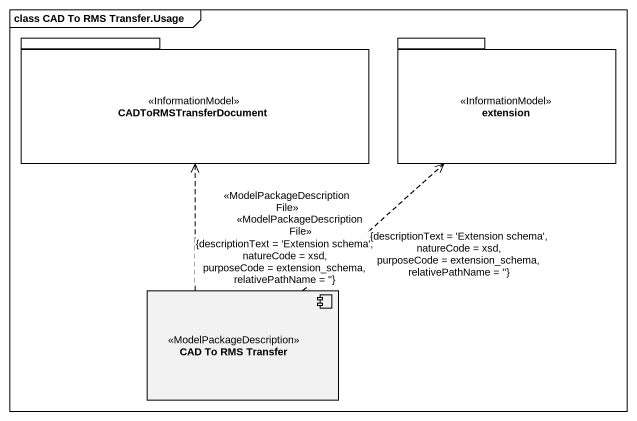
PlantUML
@startuml
mainframe class CAD To RMS Transfer.Usage
package CADToRMSTransferDocument <<InformationModel>> {
}
package extension <<InformationModel>> {
}
component "CAD To RMS Transfer" as CAD_To_RMS_Transfer <<ModelPackageDescription>>
CAD_To_RMS_Transfer .up.> CADToRMSTransferDocument : <<ModelPackageDescriptionFile>>\n{descriptionText = 'Extension schema', natureCode = xsd, purposeCode = extension_schema, relativePathName = ''}
CAD_To_RMS_Transfer .up.> extension : <<ModelPackageDescriptionFile>>\n{descriptionText = 'Extension schema', natureCode = xsd, purposeCode = extension_schema, relativePathName = ''}
@enduml
